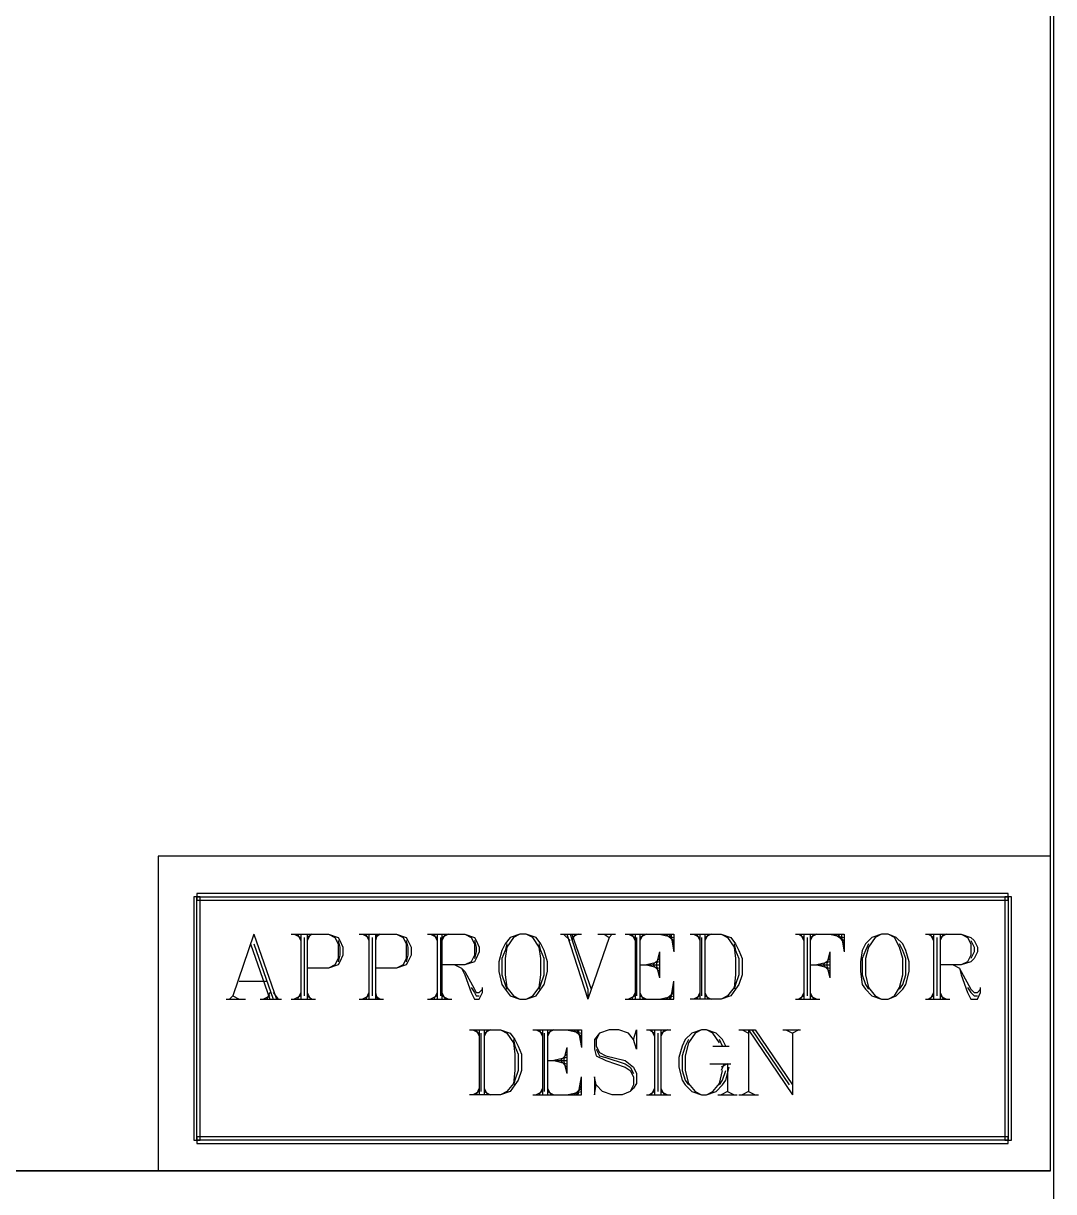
# Model space of a CAD drawing. Extents: x 0 to 420, y 0 to 297.
# Drawn here: x 351.7 to 415.2, y 55.7 to 127.8 of the extents above; entities that cross this region are included whole.
import ezdxf

# ---------------------------------------------------------------- set-up
doc = ezdxf.new("R2010")
doc.units = 0

msp = doc.modelspace()

# ---------------------------------------------------------------- linework, layer by layer
at = {"layer": 'GT_1', "flags": 128}
for points in [[(415, 57), (415, 277), (299.7, 277), (299.7, 57), (415, 57)], [(415.2, 277.2), (415.2, 7)], [(415, 76.4), (360, 76.4)], [(360, 76.4), (360, 57)], [(362.4, 58.9), (362.6, 58.9), (362.6, 73.9), (362.2, 73.9), (362.2, 58.9), (362.4, 58.9), (362.4, 73.9), (362.4, 73.7), (412.4, 73.7), (412.4, 74.1), (362.4, 74.1), (362.4, 73.9), (412.4, 73.9)], [(412.4, 73.9), (412.2, 73.9), (412.2, 58.9), (412.6, 58.9), (412.6, 73.9), (412.4, 73.9), (412.4, 58.9), (412.4, 59.1), (362.4, 59.1), (362.4, 58.7), (412.4, 58.7), (412.4, 58.9), (362.4, 58.9)], [(365.9, 71.6), (364.6, 67.8)], [(365.9, 71.6), (367.3, 67.6)], [(368.2, 71.6), (370.5, 71.6), (371.1, 71.4), (371.2, 71.2), (371.4, 70.8), (371.4, 70.3), (371.2, 69.9), (371.1, 69.7), (370.5, 69.5), (369.2, 69.5)], [(368.4, 71.6), (368.8, 71.4)], [(368.6, 71.6), (368.8, 71.2)], [(368.8, 71.6), (368.8, 67.6)], [(369, 71.4), (369, 67.8)], [(369.2, 71.6), (369.2, 67.6)], [(369.4, 71.6), (369.2, 71.2)], [(369.5, 71.6), (369.2, 71.4)], [(370.5, 71.6), (370.9, 71.4), (371.1, 71), (371.1, 70.1), (370.9, 69.7), (370.5, 69.5)], [(372.4, 71.6), (374.7, 71.6), (375.3, 71.4), (375.4, 71.2), (375.6, 70.8), (375.6, 70.3), (375.4, 69.9), (375.3, 69.7), (374.7, 69.5), (373.4, 69.5)], [(372.6, 71.6), (373, 71.4)], [(372.8, 71.6), (373, 71.2)], [(373, 71.6), (373, 67.6)], [(373.2, 71.4), (373.2, 67.8)], [(373.4, 71.6), (373.4, 67.6)], [(373.5, 71.6), (373.4, 71.2)], [(373.7, 71.6), (373.4, 71.4)], [(374.7, 71.6), (375.1, 71.4), (375.3, 71), (375.3, 70.1), (375.1, 69.7), (374.7, 69.5)], [(376.6, 71.6), (378.9, 71.6), (379.5, 71.4), (379.6, 71.2), (379.8, 70.8), (379.8, 70.5), (379.6, 70.1), (379.5, 69.9), (378.9, 69.7), (377.5, 69.7)], [(376.8, 71.6), (377.2, 71.4)], [(377, 71.6), (377.2, 71.2)], [(377.2, 71.6), (377.2, 67.6)], [(377.4, 71.4), (377.4, 67.8)], [(377.5, 71.6), (377.5, 67.6)], [(377.7, 71.6), (377.5, 71.2)], [(377.9, 71.6), (377.5, 71.4)], [(378.9, 71.6), (379.3, 71.4), (379.5, 71), (379.5, 70.3), (379.3, 69.9), (378.9, 69.7)], [(382.3, 71.6), (381.7, 71.4), (381.4, 71), (381.2, 70.6), (381, 69.9), (381, 69.3), (381.2, 68.5), (381.4, 68.2), (381.7, 67.8), (382.3, 67.6), (382.7, 67.6), (383.3, 67.8), (383.6, 68.2), (383.8, 68.5), (384, 69.3), (384, 69.9), (383.8, 70.6), (383.6, 71), (383.3, 71.4), (382.7, 71.6), (382.3, 71.6)], [(382.3, 71.6), (381.9, 71.4), (381.5, 70.8), (381.4, 70.1), (381.4, 69.1), (381.5, 68.3), (381.9, 67.8), (382.3, 67.6)], [(382.7, 67.6), (383.1, 67.8), (383.5, 68.3), (383.6, 69.1), (383.6, 70.1), (383.5, 70.8), (383.1, 71.4), (382.7, 71.6)], [(384.8, 71.6), (386.1, 71.6)], [(385, 71.6), (385.4, 71.2)], [(385.2, 71.6), (386.5, 67.6)], [(385.4, 71.6), (386.5, 68.2), (386.5, 67.6)], [(385.5, 71.6), (386.7, 68.2)], [(385.7, 71.6), (385.5, 71.2)], [(385.9, 71.6), (385.5, 71.4)], [(387.8, 71.4), (386.5, 67.6)], [(387.1, 71.6), (388.2, 71.6)], [(387.5, 71.6), (387.8, 71.4)], [(388, 71.6), (387.8, 71.4)], [(388.8, 71.6), (391.8, 71.6), (391.8, 70.5)], [(389, 71.6), (389.4, 71.4)], [(389.2, 71.6), (389.4, 71.2)], [(389.4, 71.6), (389.4, 67.6)], [(389.5, 71.4), (389.5, 67.8)], [(389.7, 71.6), (389.7, 67.6)], [(389.9, 71.6), (389.7, 71.2)], [(390.1, 71.6), (389.7, 71.4)], [(390.9, 71.6), (391.8, 71.4)], [(391.3, 71.6), (391.8, 71.2)], [(391.5, 71.6), (391.8, 71)], [(391.6, 71.6), (391.8, 70.5)], [(392.8, 71.6), (394.7, 71.6), (395.3, 71.4), (395.6, 71), (395.8, 70.6), (396, 70.1), (396, 69.1), (395.8, 68.5), (395.6, 68.2), (395.3, 67.8), (394.7, 67.6), (392.8, 67.6)], [(393, 71.6), (393.4, 71.4)], [(393.2, 71.6), (393.4, 71.2)], [(393.4, 71.6), (393.4, 67.6)], [(393.5, 71.4), (393.5, 67.8)], [(393.7, 71.6), (393.7, 67.6)], [(393.9, 71.6), (393.7, 71.2)], [(394.1, 71.6), (393.7, 71.4)], [(394.7, 71.6), (395.1, 71.4), (395.5, 70.8), (395.6, 70.1), (395.6, 69.1), (395.5, 68.3), (395.1, 67.8), (394.7, 67.6)], [(399.3, 71.6), (402.3, 71.6), (402.3, 70.5)], [(399.5, 71.6), (399.8, 71.4)], [(399.6, 71.6), (399.8, 71.2)], [(399.8, 71.6), (399.8, 67.6)], [(400, 71.4), (400, 67.8)], [(400.2, 71.6), (400.2, 67.6)], [(400.4, 71.6), (400.2, 71.2)], [(400.6, 71.6), (400.2, 71.4)], [(401.4, 71.6), (402.3, 71.4)], [(401.7, 71.6), (402.3, 71.2)], [(401.9, 71.6), (402.3, 71)], [(402.1, 71.6), (402.3, 70.5)], [(404.6, 71.6), (404, 71.4), (403.6, 71), (403.4, 70.6), (403.3, 69.9), (403.3, 69.3), (403.4, 68.5), (403.6, 68.2), (404, 67.8), (404.6, 67.6), (405, 67.6), (405.5, 67.8), (405.9, 68.2), (406.1, 68.5), (406.3, 69.3), (406.3, 69.9), (406.1, 70.6), (405.9, 71), (405.5, 71.4), (405, 71.6), (404.6, 71.6)], [(404.6, 71.6), (404.2, 71.4), (403.8, 70.8), (403.6, 70.1), (403.6, 69.1), (403.8, 68.3), (404.2, 67.8), (404.6, 67.6)], [(405, 67.6), (405.4, 67.8), (405.7, 68.3), (405.9, 69.1), (405.9, 70.1), (405.7, 70.8), (405.4, 71.4), (405, 71.6)], [(407.3, 71.6), (409.5, 71.6), (410.1, 71.4), (410.3, 71.2), (410.5, 70.8), (410.5, 70.5), (410.3, 70.1), (410.1, 69.9), (409.5, 69.7), (408.2, 69.7)], [(407.5, 71.6), (407.8, 71.4)], [(407.6, 71.6), (407.8, 71.2)], [(407.8, 71.6), (407.8, 67.6)], [(408, 71.4), (408, 67.8)], [(408.2, 71.6), (408.2, 67.6)], [(408.4, 71.6), (408.2, 71.2)], [(408.6, 71.6), (408.2, 71.4)], [(409.5, 71.6), (409.9, 71.4), (410.1, 71), (410.1, 70.3), (409.9, 69.9), (409.5, 69.7)], [(365.7, 71), (366.9, 67.6)], [(365.9, 71), (367.1, 67.6)], [(371.1, 71.2), (371.2, 70.8), (371.2, 70.3), (371.1, 69.9)], [(375.3, 71.2), (375.4, 70.8), (375.4, 70.3), (375.3, 69.9)], [(379.5, 71.2), (379.6, 70.8), (379.6, 70.5), (379.5, 70.1)], [(381.5, 71), (381.4, 70.6), (381.2, 70.1), (381.2, 69.1), (381.4, 68.5), (381.5, 68.2)], [(383.5, 68.2), (383.6, 68.5), (383.8, 69.1), (383.8, 70.1), (383.6, 70.6), (383.5, 71)], [(395.5, 71), (395.6, 70.6), (395.8, 70.1), (395.8, 69.1), (395.6, 68.5), (395.5, 68.2)], [(403.8, 71), (403.6, 70.6), (403.4, 70.1), (403.4, 69.1), (403.6, 68.5), (403.8, 68.2)], [(405.7, 68.2), (405.9, 68.5), (406.1, 69.1), (406.1, 70.1), (405.9, 70.6), (405.7, 71)], [(410.1, 71.2), (410.3, 70.8), (410.3, 70.5), (410.1, 70.1)], [(390.9, 69.9), (390.1, 69.7), (390.9, 69.5)], [(390.9, 70.1), (390.5, 69.7), (390.9, 69.3)], [(390.9, 70.5), (390.7, 69.7), (390.9, 68.9)], [(390.9, 70.5), (390.9, 68.9)], [(401.4, 69.9), (400.6, 69.7), (401.4, 69.5)], [(401.4, 70.1), (401, 69.7), (401.4, 69.3)], [(401.4, 70.5), (401.2, 69.7), (401.4, 68.9)], [(401.4, 70.5), (401.4, 68.9)], [(378.3, 69.7), (378.7, 69.5), (378.9, 69.1), (379.3, 68), (379.5, 67.6), (379.8, 67.6), (380, 68), (380, 68.3)], [(378.7, 69.5), (378.9, 69.3), (379.5, 68.2), (379.6, 68), (379.8, 68), (380, 68.2)], [(389.7, 69.7), (390.9, 69.7)], [(400.2, 69.7), (401.4, 69.7)], [(409, 69.7), (409.4, 69.5), (409.5, 69.1), (409.9, 68), (410.1, 67.6), (410.5, 67.6), (410.7, 68), (410.7, 68.3)], [(409.4, 69.5), (409.5, 69.3), (410.1, 68.2), (410.3, 68), (410.5, 68), (410.7, 68.2)], [(365, 68.7), (366.7, 68.7)], [(388.8, 67.6), (391.8, 67.6), (391.8, 68.7)], [(391.6, 67.6), (391.8, 68.7)], [(364.6, 67.8), (364.4, 67.6)], [(364.6, 67.8), (365, 67.6)], [(366.9, 67.8), (366.5, 67.6)], [(366.9, 68), (366.7, 67.6)], [(367.1, 68), (367.4, 67.6)], [(368.8, 67.8), (368.4, 67.6)], [(368.8, 68), (368.6, 67.6)], [(369.2, 68), (369.4, 67.6)], [(369.2, 67.8), (369.5, 67.6)], [(373, 67.8), (372.6, 67.6)], [(373, 68), (372.8, 67.6)], [(373.4, 68), (373.5, 67.6)], [(373.4, 67.8), (373.7, 67.6)], [(377.2, 67.8), (376.8, 67.6)], [(377.2, 68), (377, 67.6)], [(377.5, 68), (377.7, 67.6)], [(377.5, 67.8), (377.9, 67.6)], [(379.3, 68.3), (379.5, 68), (379.6, 67.8), (379.8, 67.8)], [(389.4, 67.8), (389, 67.6)], [(389.4, 68), (389.2, 67.6)], [(389.7, 68), (389.9, 67.6)], [(389.7, 67.8), (390.1, 67.6)], [(390.9, 67.6), (391.8, 67.8)], [(391.3, 67.6), (391.8, 68)], [(391.5, 67.6), (391.8, 68.2)], [(393.4, 67.8), (393, 67.6)], [(393.4, 68), (393.2, 67.6)], [(393.7, 68), (393.9, 67.6)], [(393.7, 67.8), (394.1, 67.6)], [(399.8, 67.8), (399.5, 67.6)], [(399.8, 68), (399.6, 67.6)], [(400.2, 68), (400.4, 67.6)], [(400.2, 67.8), (400.6, 67.6)], [(407.8, 67.8), (407.5, 67.6)], [(407.8, 68), (407.6, 67.6)], [(408.2, 68), (408.4, 67.6)], [(408.2, 67.8), (408.6, 67.6)], [(409.9, 68.3), (410.1, 68), (410.3, 67.8), (410.5, 67.8)], [(364.2, 67.6), (365.4, 67.6)], [(366.3, 67.6), (367.6, 67.6)], [(368.2, 67.6), (369.7, 67.6)], [(372.4, 67.6), (373.9, 67.6)], [(376.6, 67.6), (378.1, 67.6)], [(399.3, 67.6), (400.8, 67.6)], [(407.3, 67.6), (408.8, 67.6)], [(379.2, 65.7), (381.1, 65.7), (381.7, 65.5), (382, 65.1), (382.2, 64.7), (382.4, 64.2), (382.4, 63.2), (382.2, 62.6), (382, 62.3), (381.7, 61.9), (381.1, 61.7), (379.2, 61.7)], [(379.4, 65.7), (379.8, 65.5)], [(379.6, 65.7), (379.8, 65.3)], [(379.8, 65.7), (379.8, 61.7)], [(380.1, 65.7), (380.1, 61.7)], [(380.3, 65.7), (380.1, 65.3)], [(380.5, 65.7), (380.1, 65.5)], [(381.1, 65.7), (381.5, 65.5), (381.9, 64.9), (382, 64.2), (382, 63.2), (381.9, 62.4), (381.5, 61.9), (381.1, 61.7)], [(383.1, 65.7), (386.1, 65.7), (386.1, 64.6)], [(383.3, 65.7), (383.7, 65.5)], [(383.5, 65.7), (383.7, 65.3)], [(383.7, 65.7), (383.7, 61.7)], [(384, 65.7), (384, 61.7)], [(384.2, 65.7), (384, 65.3)], [(384.4, 65.7), (384, 65.5)], [(385.2, 65.7), (386.1, 65.5)], [(385.6, 65.7), (386.1, 65.3)], [(385.8, 65.7), (386.1, 65.1)], [(385.9, 65.7), (386.1, 64.6)], [(389.3, 65.1), (389.5, 65.7), (389.5, 64.5), (389.3, 65.1), (389, 65.5), (388.4, 65.7), (387.8, 65.7), (387.2, 65.5), (386.9, 65.1), (386.9, 64.5), (387, 64.1), (387.6, 63.8), (388.8, 63.4), (389.1, 63.2), (389.3, 62.8), (389.3, 62.3), (389.1, 61.9)], [(390.1, 65.7), (391.6, 65.7)], [(390.3, 65.7), (390.6, 65.5)], [(390.4, 65.7), (390.6, 65.3)], [(390.6, 65.7), (390.6, 61.7)], [(391, 65.7), (391, 61.7)], [(391.2, 65.7), (391, 65.3)], [(391.4, 65.7), (391, 65.5)], [(393.5, 65.7), (392.9, 65.5), (392.5, 65.1), (392.3, 64.7), (392.1, 64), (392.1, 63.4), (392.3, 62.6), (392.5, 62.3), (392.9, 61.9), (393.5, 61.7), (393.8, 61.7), (394.4, 61.9), (394.8, 62.3), (395, 62.6), (395.2, 63.4)], [(393.5, 65.7), (393.1, 65.5), (392.7, 64.9), (392.5, 64.1), (392.5, 63.2), (392.7, 62.4), (393.1, 61.9), (393.5, 61.7)], [(395, 64.7), (394.8, 65.1), (394.4, 65.5), (393.8, 65.7), (393.5, 65.7)], [(394.6, 64.9), (394.2, 65.5), (393.8, 65.7)], [(395.8, 65.7), (396.8, 65.7)], [(396, 65.7), (396.4, 65.5)], [(396.4, 65.7), (396.4, 61.9)], [(396.4, 65.7), (399.1, 61.7)], [(396.6, 65.7), (398.9, 62.3)], [(396.8, 65.7), (399.1, 62.3)], [(398.5, 65.7), (399.6, 65.7)], [(398.7, 65.7), (399.1, 65.5)], [(399.5, 65.7), (399.1, 65.5)], [(379.9, 65.5), (379.9, 61.9)], [(381.9, 65.1), (382, 64.7), (382.2, 64.2), (382.2, 63.2), (382, 62.6), (381.9, 62.3)], [(383.8, 65.5), (383.8, 61.9)], [(387.2, 65.5), (387, 65.1), (387, 64.7), (387.2, 64.3), (387.6, 64.1), (388.8, 63.8), (389.3, 63.4), (389.5, 63), (389.5, 62.4), (389.3, 62.1), (389.1, 61.9), (388.6, 61.7), (388, 61.7), (387.4, 61.9), (387, 62.3), (386.9, 62.8), (386.9, 61.7), (387, 62.3)], [(390.8, 65.5), (390.8, 61.9)], [(392.7, 65.1), (392.5, 64.7), (392.3, 64.1), (392.3, 63.2), (392.5, 62.6), (392.7, 62.3)], [(394.8, 64.7), (394.6, 65.1)], [(399.1, 65.5), (399.1, 61.7)], [(385.2, 64.2), (384.8, 63.8), (385.2, 63.4)], [(385.2, 64.6), (385, 63.8), (385.2, 63)], [(385.2, 64.6), (385.2, 63)], [(387, 64.5), (387.2, 64.1), (387.6, 64), (388.8, 63.6), (389.1, 63.4), (389.3, 63)], [(394.2, 64.7), (395.2, 64.7)], [(384, 63.8), (385.2, 63.8)], [(385.2, 64), (384.4, 63.8), (385.2, 63.6)], [(394, 63.6), (395.3, 63.6)], [(394.9, 63.6), (394.7, 63.2)], [(395.1, 63.6), (394.7, 63.4)], [(395.1, 63.6), (395.1, 61.9)], [(383.1, 61.7), (386.1, 61.7), (386.1, 62.8)], [(385.9, 61.7), (386.1, 62.8)], [(393.8, 61.7), (394.2, 61.9), (394.6, 62.4), (394.8, 63.2)], [(394.6, 62.3), (394.8, 62.6), (395, 63.2)], [(379.8, 62.1), (379.6, 61.7)], [(380.1, 62.1), (380.3, 61.7)], [(383.7, 62.1), (383.5, 61.7)], [(384, 62.1), (384.2, 61.7)], [(385.6, 61.7), (386.1, 62.1)], [(385.8, 61.7), (386.1, 62.3)], [(390.6, 62.1), (390.4, 61.7)], [(391, 62.1), (391.2, 61.7)], [(379.8, 61.9), (379.4, 61.7)], [(380.1, 61.9), (380.5, 61.7)], [(383.7, 61.9), (383.3, 61.7)], [(384, 61.9), (384.4, 61.7)], [(385.2, 61.7), (386.1, 61.9)], [(390.1, 61.7), (391.6, 61.7)], [(390.6, 61.9), (390.3, 61.7)], [(391, 61.9), (391.4, 61.7)], [(394.5, 61.7), (395.7, 61.7)], [(395.1, 61.9), (394.7, 61.7)], [(395.1, 61.9), (395.5, 61.7)], [(395.8, 61.7), (397, 61.7)], [(396.4, 61.9), (396, 61.7)], [(396.4, 61.9), (396.8, 61.7)], [(415, 57), (20, 57)]]:
    msp.add_lwpolyline(points, dxfattribs=at)

doc.saveas('drawing.dxf')
